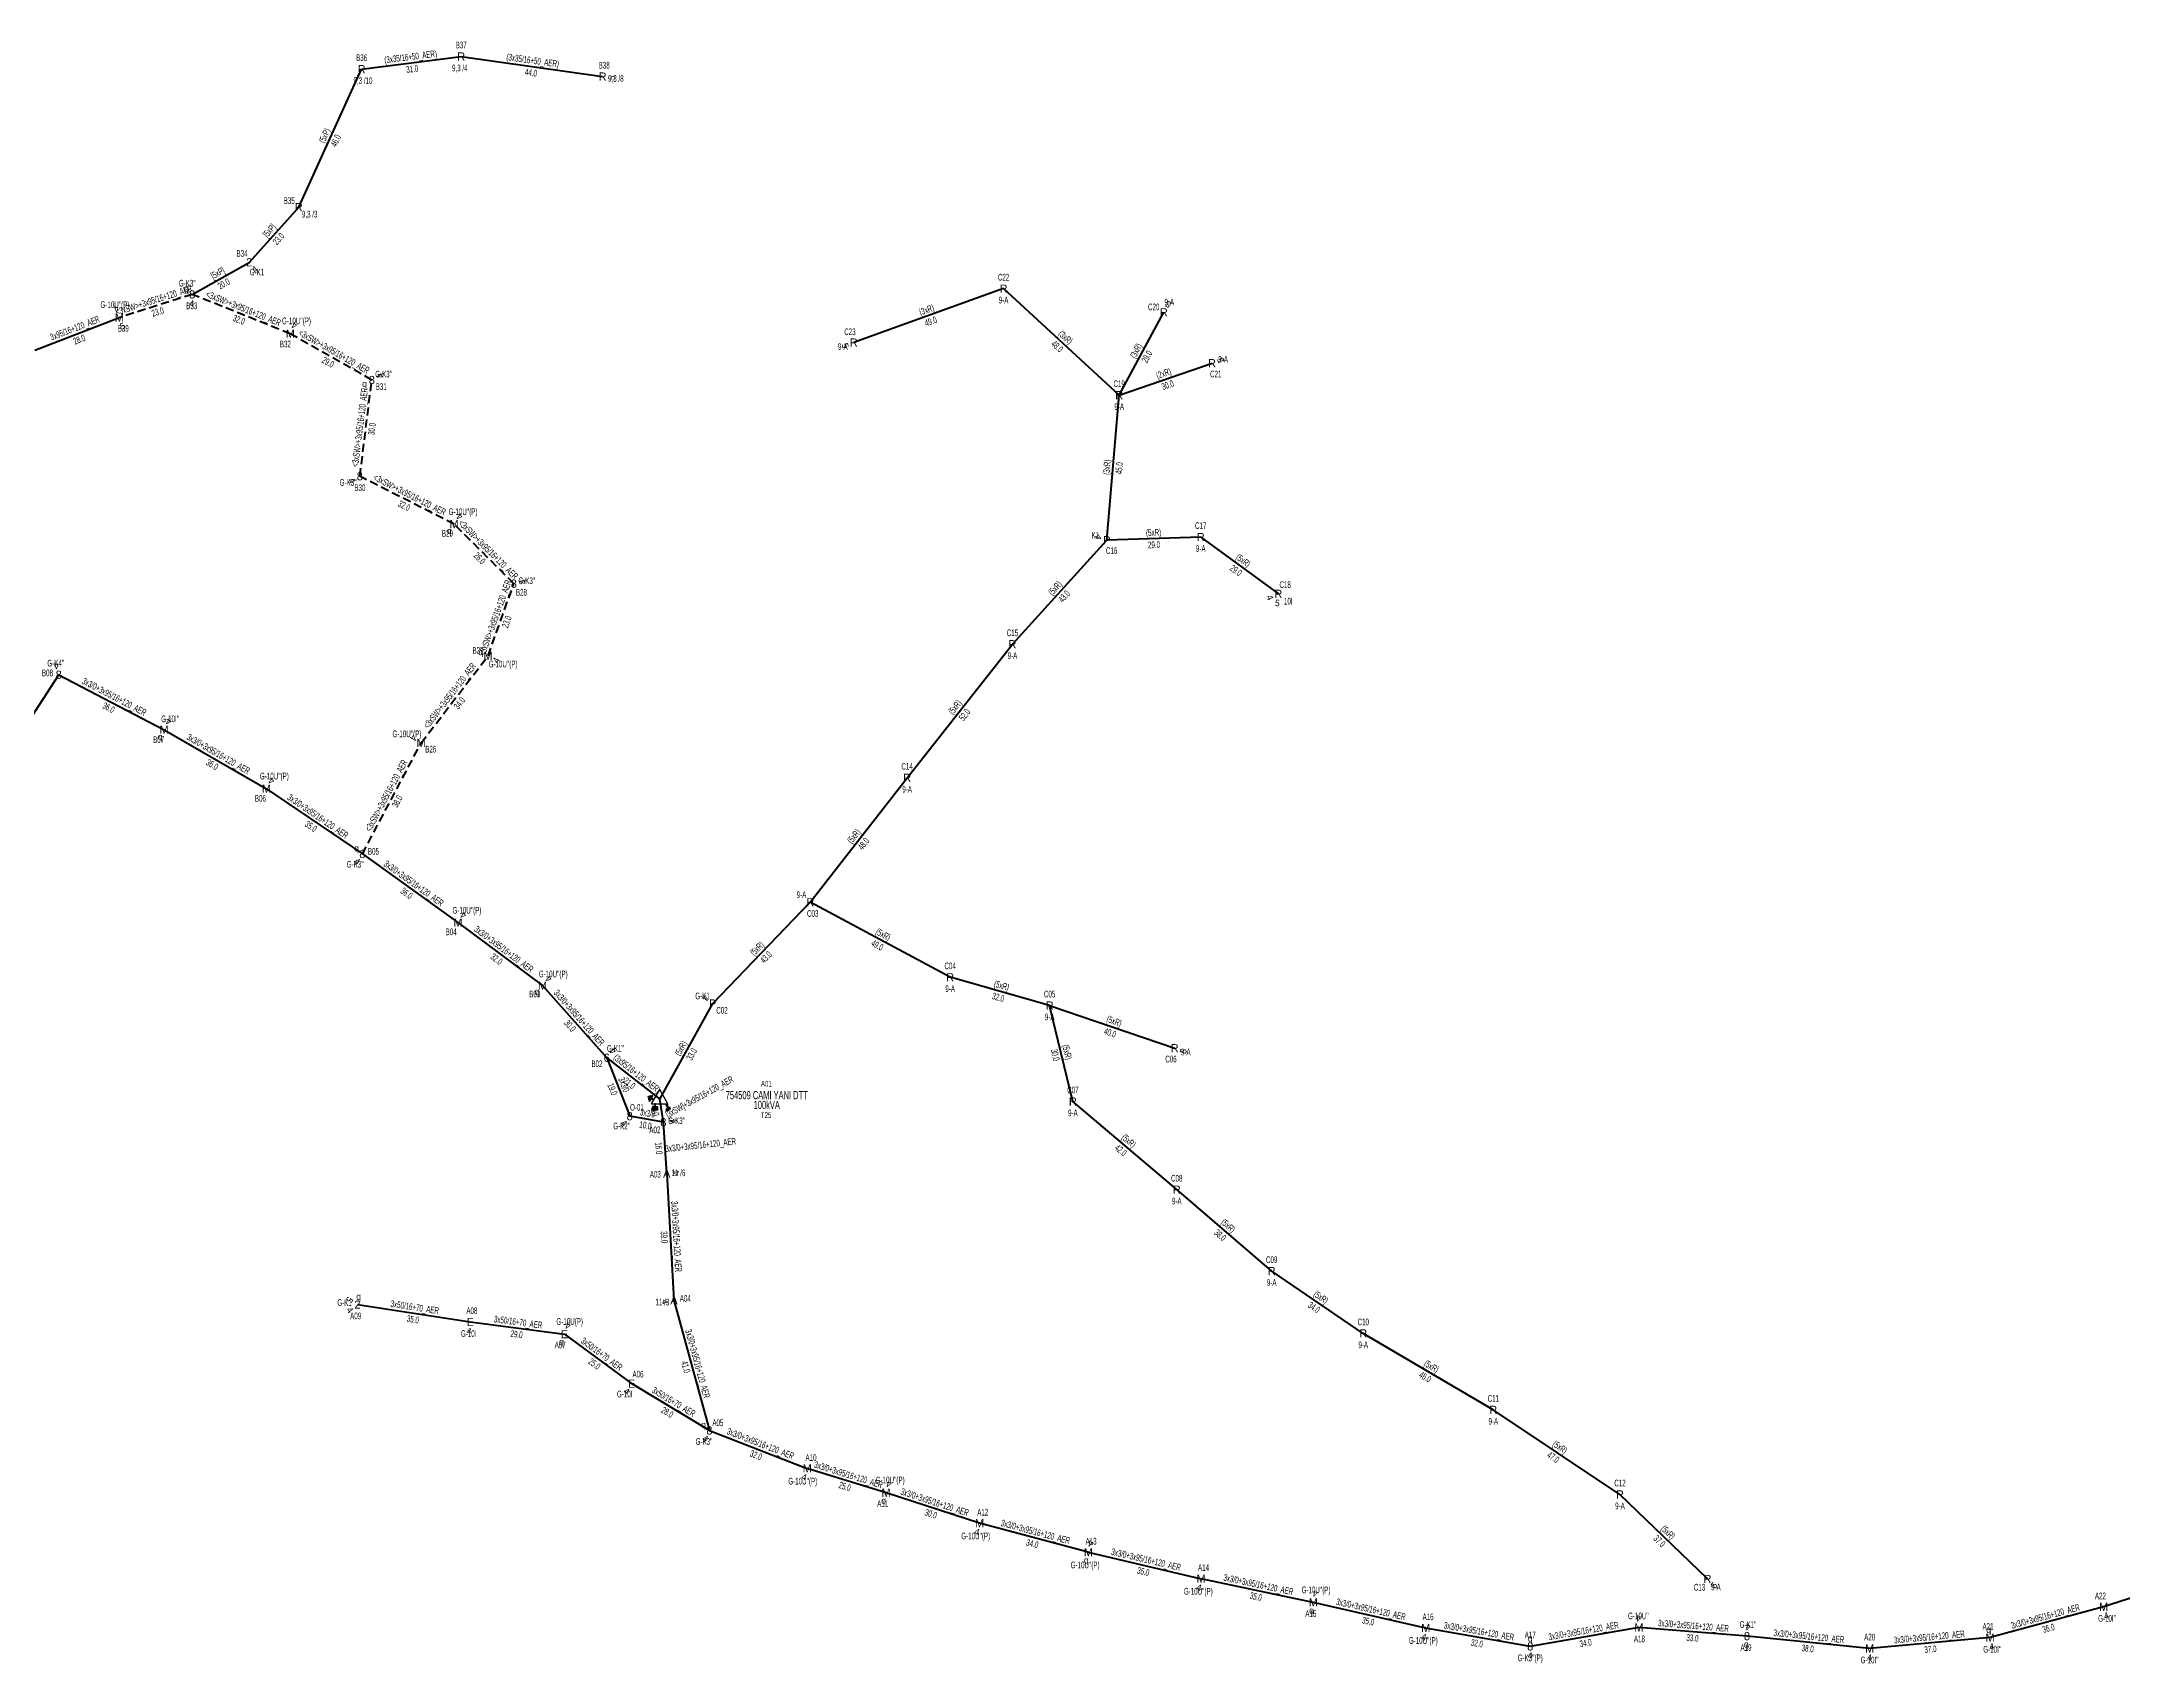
# Model space of a CAD drawing. Header units: millimetres. Extents: x 457514 to 465753, y 4009688 to 4014636.
# Drawn here: x 463926 to 464562, y 4009889 to 4010385 of the extents above; entities that cross this region are included whole.
import ezdxf
from ezdxf.enums import TextEntityAlignment as Align

# ---------------------------------------------------------------- set-up
doc = ezdxf.new("R2010")
doc.units = ezdxf.units.MM
doc.linetypes.add('DASHED', pattern=[3.75, 2.5, -1.25])
for name, color, linetype, lineweight in [('DIREK_AG_MEVCUT', 120, 'Continuous', 25), ('DIREK_AG_YENI', 108, 'Continuous', 25), ('DIREK_OG_MEVCUT', 16, 'Continuous', 25), ('DIREK_OG_YENI', 10, 'Continuous', 25), ('HAT_AG_HAVAI_BYSK', 3, 'Continuous', 50), ('HAT_AG_HAVAI_MEVCUT', 126, 'Continuous', 50), ('HAT_AG_HAVAI_YENI', 3, 'Continuous', 50), ('HAT_OG_HAVAI_BYSK', 1, 'Continuous', 70), ('HAT_OG_HAVAI_ILERDE', 1, 'DASHED', 70), ('HAT_OG_HAVAI_YENI', 1, 'Continuous', 70), ('TRAFO_MEVCUT', 5, 'Continuous', 30), ('TRAFO_TADILAT_BYSK', 5, 'Continuous', 30)]:
    doc.layers.add(name, color=color, linetype=linetype, lineweight=lineweight)
doc.styles.add('Direk', font='B_CAD')
doc.styles.get("Standard").update_dxf_attribs({"font": 'Arial'})

# ---------------------------------------------------------------- blocks, each defined once
blk = doc.blocks.new('MEV_DIREK')
h = blk.add_hatch(color=32)
h.paths.add_polyline_path([(-2.14, 0.97), (-2.35, 1.09), (-3.31, -0.55), (-3.09, -0.67), (-2.67, 0.06), (-1.89, -0.39), (-1.79, -0.22), (-2.56, 0.23)])
h.paths.add_polyline_path([(-3.46, -0.17), (-3.33, -0.25), (-2.61, 0.99), (-2.74, 1.06)])
h.paths.add_polyline_path([(-3.54, 0.29), (-3.41, 0.22), (-3.05, 0.82), (-3.18, 0.9)])
h.paths.add_polyline_path([(-3.58, 0.81), (-3.66, 0.68), (-3.53, 0.61), (-3.45, 0.74)])
h.paths.add_polyline_path([(-1.51, -2.34), (-2.26, -2.33), (-2.52, -3.47), (-2.42, -3.47), (-2.21, -2.53), (-1.91, -2.54), (-2.12, -3.47), (-2.02, -3.47), (-1.81, -2.54), (-1.51, -2.54), (-1.72, -3.47), (-1.62, -3.48), (-1.41, -2.54), (-1.11, -2.54), (-1.32, -3.48), (-1.22, -3.48), (-1.01, -2.54), (-0.71, -2.55), (-0.92, -3.48), (-0.82, -3.48), (-0.56, -2.35), (-1.31, -2.34), (-1.31, -1.44), (-1.51, -1.44)])
at = {"layer": 'TRAFO_MEVCUT'}
for points in [[(2.35, -1.57), (2.12, -1.92), (2.08, -1.44), (1.94, -1.44), (2.01, -2.32), (2.25, -1.96), (2.31, -2.67), (2.1, -2.67), (2.39, -2.87), (2.4, -2.86), (2.64, -2.49), (2.45, -2.63)], [(2.35, -1.57), (2.12, -1.92), (2.08, -1.44), (1.94, -1.44), (2.01, -2.32), (2.25, -1.96), (2.31, -2.67), (2.1, -2.67), (2.39, -2.87), (1.98, -3.19), (2.2, -3.79), (2.26, -3.74), (2.08, -3.26), (2.26, -3.13), (2.44, -3.6), (2.49, -3.56), (2.32, -3.08), (2.49, -2.94), (2.67, -3.42), (2.73, -3.38), (2.55, -2.9), (2.73, -2.76), (2.91, -3.24), (2.97, -3.2), (2.79, -2.72), (2.97, -2.58), (3.15, -3.06), (3.21, -3.01), (2.98, -2.42), (2.4, -2.86), (2.64, -2.49), (2.45, -2.63)], [(2.97, -2.58), (3.15, -3.06), (3.21, -3.01), (2.98, -2.42), (2.4, -2.86), (2.64, -2.49), (2.45, -2.63), (2.35, -1.57), (2.12, -1.92), (2.08, -1.44), (1.94, -1.44), (2.01, -2.32), (2.25, -1.96), (2.31, -2.67), (2.1, -2.67), (2.39, -2.87), (1.98, -3.19), (2.2, -3.79), (2.26, -3.74), (2.08, -3.26), (2.26, -3.13), (2.44, -3.6), (2.49, -3.56), (2.32, -3.08), (2.49, -2.94), (2.67, -3.42), (2.73, -3.38), (2.55, -2.9), (2.73, -2.76), (2.91, -3.24), (2.97, -3.2), (2.79, -2.72)]]:
    blk.add_hatch(color=32, dxfattribs=at).paths.add_polyline_path(points)
at = {"layer": 'TRAFO_MEVCUT', "linetype": 'Continuous'}
for p, q in [((-2.5, -1.44), (0, 2.89)), ((2.5, -1.44), (0, 2.89)), ((-2.5, -1.44), (2.5, -1.44))]:
    blk.add_line(p, q, dxfattribs=at)
at = {"layer": 'TRAFO_MEVCUT', "color": 32, "flags": 128}
blk.add_lwpolyline([(1.94, -1.44), (2.08, -1.44), (2.12, -1.92), (2.35, -1.57), (2.45, -2.63), (2.64, -2.49), (2.4, -2.86), (2.98, -2.42), (3.21, -3.01), (3.15, -3.06), (2.97, -2.58), (2.79, -2.72), (2.97, -3.2), (2.91, -3.24), (2.73, -2.76), (2.55, -2.9), (2.73, -3.38), (2.67, -3.42), (2.49, -2.94), (2.32, -3.08), (2.49, -3.56), (2.44, -3.6), (2.26, -3.13), (2.08, -3.26), (2.26, -3.74), (2.2, -3.79), (1.98, -3.19), (2.39, -2.87), (2.1, -2.67), (2.31, -2.67), (2.25, -1.96), (2.01, -2.32), (1.94, -1.44)], dxfattribs=at)
at = {"layer": 'TRAFO_TADILAT_BYSK', "color": 32, "flags": 128}
for points in [[(-3.53, 0.61), (-3.45, 0.74), (-3.58, 0.81), (-3.66, 0.68), (-3.53, 0.61)], [(-3.41, 0.22), (-3.05, 0.82), (-3.18, 0.9), (-3.54, 0.29), (-3.41, 0.22)], [(-3.33, -0.25), (-2.61, 0.99), (-2.74, 1.06), (-3.46, -0.17), (-3.33, -0.25)], [(-1.79, -0.22), (-2.56, 0.23), (-2.14, 0.97), (-2.35, 1.09), (-3.31, -0.55), (-3.09, -0.67), (-2.67, 0.06), (-1.89, -0.39), (-1.79, -0.22)], [(-1.31, -1.44), (-1.51, -1.44), (-1.51, -2.34), (-2.26, -2.33), (-2.52, -3.47), (-2.42, -3.47), (-2.21, -2.53), (-1.91, -2.54), (-2.12, -3.47), (-2.02, -3.47), (-1.81, -2.54), (-1.51, -2.54), (-1.72, -3.47), (-1.62, -3.48), (-1.41, -2.54), (-1.11, -2.54), (-1.32, -3.48), (-1.22, -3.48), (-1.01, -2.54), (-0.71, -2.55), (-0.92, -3.48), (-0.82, -3.48), (-0.56, -2.35), (-1.31, -2.34), (-1.31, -1.44)]]:
    blk.add_lwpolyline(points, dxfattribs=at)

msp = doc.modelspace()

# ---------------------------------------------------------------- linework, layer by layer
at = {"layer": 'HAT_AG_HAVAI_BYSK'}
for p in [(464004.152, 4010334.815), (463971.571, 4010308.086)]:
    msp.add_line(p, (463988.998692, 4010317.892612), dxfattribs=at)
at = {"layer": 'HAT_AG_HAVAI_MEVCUT'}
for p, q in [((464004.152, 4010334.815), (464023.378, 4010377.002)), ((464023.378, 4010377.002), (464053.833, 4010380.876)), ((464053.833, 4010380.876), (464097.081, 4010374.739)), ((464219.696995, 4010309.843177), (464173.899785, 4010293.349586)), ((464255.056487, 4010277.255306), (464219.696995, 4010309.843177)), ((464255.056487, 4010277.255306), (464268.700704, 4010302.60313)), ((464255.056487, 4010277.255306), (464283.448813, 4010287.044529)), ((464251.273, 4010232.865), (464255.056487, 4010277.255306)), ((464222.409171, 4010201.052253), (464251.273, 4010232.865)), ((464279.995, 4010233.849), (464251.273, 4010232.865)), ((464279.995, 4010233.849), (464303.739, 4010216.458)), ((464190.201105, 4010160.200618), (464222.409171, 4010201.052253)), ((464160.594243, 4010122.093497), (464190.201105, 4010160.200618)), ((464130.763605, 4010091.134005), (464160.594243, 4010122.093497)), ((464203.36034, 4010099.145342), (464160.594243, 4010122.093497)), ((464233.788187, 4010090.514275), (464203.36034, 4010099.145342)), ((464114.565, 4010061.91), (464130.763605, 4010091.134005)), ((464233.788187, 4010090.514275), (464272.019875, 4010077.453067)), ((464240.890433, 4010061.158608), (464233.788187, 4010090.514275)), ((464098.334458, 4010074.532145), (464114.565, 4010061.91)), ((464272.661179, 4010034.17534), (464240.890433, 4010061.158608)), ((464301.683463, 4010009.250121), (464272.661179, 4010034.17534)), ((464329.695574, 4009990.203025), (464301.683463, 4010009.250121)), ((464369.464973, 4009966.806389), (464329.695574, 4009990.203025)), ((464408.198373, 4009940.92357), (464369.464973, 4009966.806389)), ((464434.965507, 4009915.05883), (464408.198373, 4009940.92357))]:
    msp.add_line(p, q, dxfattribs=at)
at = {"layer": 'HAT_AG_HAVAI_YENI'}
for p, q in [((463923.414, 4010291.061), (463949.326, 4010301.013)), ((464022.096, 4009999.014), (464056.62102, 4009993.689522)), ((464056.62102, 4009993.689522), (464085.436, 4009989.917)), ((464085.436, 4009989.917), (464105.963, 4009974.82)), ((464129.735, 4009960.511), (464105.963, 4009974.82))]:
    msp.add_line(p, q, dxfattribs=at)
at = {"layer": 'HAT_OG_HAVAI_BYSK'}
msp.add_line((464115.659, 4010054.811), (464114.565, 4010061.91), dxfattribs=at)
at = {"layer": 'HAT_OG_HAVAI_ILERDE'}
for p, q in [((463971.571, 4010308.086), (463949.326, 4010301.013)), ((464001.575917, 4010296.054627), (463971.571, 4010308.086)), ((464026.52, 4010281.888), (464001.575917, 4010296.054627)), ((464022.833, 4010252.435), (464026.52, 4010281.888)), ((464051.668896, 4010237.804795), (464022.833, 4010252.435)), ((464069.941, 4010219.577), (464051.668896, 4010237.804795)), ((464062.041823, 4010197.502407), (464069.941, 4010219.577)), ((464041.587, 4010170.842), (464062.041823, 4010197.502407)), ((464023.605, 4010136.886), (464041.587, 4010170.842))]:
    msp.add_line(p, q, dxfattribs=at)
at = {"layer": 'HAT_OG_HAVAI_YENI'}
for p, q in [((463911.029, 4010161.254), (463930.78, 4010191.73)), ((463930.78, 4010191.73), (463963, 4010174.904)), ((463963, 4010174.904), (463994.287, 4010156.847)), ((463994.287, 4010156.847), (464023.605, 4010136.886)), ((464023.605, 4010136.886), (464052.841667, 4010115.885811)), ((464052.841667, 4010115.885811), (464078.700096, 4010096.600815)), ((464078.700096, 4010096.600815), (464098.334458, 4010074.532145)), ((464098.334458, 4010074.532145), (464105.365, 4010056.65)), ((464115.659, 4010054.811), (464105.365, 4010056.65)), ((464116.688717, 4010039.109595), (464115.659, 4010054.811)), ((464116.688717, 4010039.109595), (464118.909, 4010000.349)), ((464118.909, 4010000.349), (464129.735, 4009960.511)), ((464129.735, 4009960.511), (464159.653448, 4009948.912543)), ((464183.781719, 4009941.434529), (464159.653448, 4009948.912543)), ((464212.34, 4009932.135), (464183.781719, 4009941.434529)), ((464245.608848, 4009923.226289), (464212.34, 4009932.135)), ((464245.608848, 4009923.226289), (464280.099319, 4009915.146244)), ((464590.693944, 4009917.713272), (464556.107, 4009906.528)), ((464314.415831, 4009907.891807), (464280.099319, 4009915.146244)), ((464348.818849, 4009900.05828), (464314.415831, 4009907.891807)), ((464556.107, 4009906.528), (464521.383479, 4009897.11241)), ((464380.753, 4009894.432), (464348.818849, 4009900.05828)), ((464413.983, 4009900.229), (464380.753, 4009894.432)), ((464447.046, 4009897.574), (464413.983, 4009900.229)), ((464484.54696, 4009893.788351), (464447.046, 4009897.574)), ((464521.383479, 4009897.11241), (464484.54696, 4009893.788351))]:
    msp.add_line(p, q, dxfattribs=at)

# ---------------------------------------------------------------- block references
at = {"layer": 'TRAFO_MEVCUT'}
msp.add_blockref('MEV_DIREK', (464114.565, 4010061.91), dxfattribs=at)

# ---------------------------------------------------------------- texts
at = {"layer": 'DIREK_AG_MEVCUT', "width": 0.53}
for s, p in [('B36', (464023.378, 4010380.502)), ('B37', (464053.833, 4010384.376)), ('9,3 /4', (464053.410915, 4010377.376)), ('B38', (464097.572733, 4010378.204285)), ('9,3 /8', (464101.134889, 4010374.163743)), ('9,3 /10', (464023.800085, 4010373.502)), ('B35', (464001.248855, 4010336.76993)), ('9,3 /3', (464007.501544, 4010332.625479)), ('C22', (464219.696995, 4010313.343177)), ('9-A', (464219.696995, 4010306.343177)), ('C20', (464265.618821, 4010304.262045)), ('9-A', (464270.378235, 4010305.719597)), ('9-A', (464170.533478, 4010292.137231)), ('C23', (464172.713847, 4010296.642541)), ('9-A', (464286.831725, 4010288.210903)), ('C19', (464255.056487, 4010280.755306)), ('C21', (464284.589652, 4010283.735679)), ('9-A', (464255.056487, 4010273.755306)), ('K1', (464247.747664, 4010234.401126)), ('C17', (464279.995, 4010237.349)), ('C16', (464252.74509, 4010229.689634)), ('9-A', (464279.995, 4010230.349)), ('C18', (464305.807128, 4010219.281623)), ('10I', (464306.77698, 4010214.232869)), ('C15', (464222.409171, 4010204.552253)), ('9-A', (464222.409171, 4010197.552253)), ('C14', (464190.201105, 4010163.700618)), ('9-A', (464190.201105, 4010156.700618)), ('9-A', (464157.901023, 4010124.425662)), ('C03', (464161.333069, 4010118.672366)), ('C04', (464203.36034, 4010102.645342)), ('9-A', (464203.36034, 4010095.645342)), ('C05', (464233.788187, 4010094.014275)), ('G-K1', (464127.6376, 4010093.4444)), ('C02', (464133.578278, 4010089.053713)), ('9-A', (464233.788187, 4010087.014275)), ('9-A', (464275.406134, 4010076.296209)), ('C06', (464270.888369, 4010074.141014)), ('C07', (464240.890433, 4010064.658608)), ('9-A', (464240.890433, 4010057.658608)), ('C08', (464272.661179, 4010037.67534)), ('9-A', (464272.661179, 4010030.67534)), ('C09', (464301.683463, 4010012.750121)), ('9-A', (464301.683463, 4010005.750121)), ('C10', (464329.695574, 4009993.703025)), ('9-A', (464329.695574, 4009986.703025)), ('C11', (464369.464973, 4009970.306389)), ('9-A', (464369.464973, 4009963.306389)), ('C12', (464408.198373, 4009944.42357)), ('9-A', (464408.198373, 4009937.42357)), ('C13', (464432.533424, 4009912.541894)), ('9-A', (464437.525297, 4009912.585338))]:
    msp.add_text(s, height=2.05, dxfattribs=at).set_placement(p, align=Align.MIDDLE_CENTER)
at = {"layer": 'DIREK_AG_MEVCUT', "style": 'Direk'}
for s, p in [('R', (464053.833, 4010380.876)), ('R', (464023.378, 4010377.002)), ('R', (464097.081, 4010374.739)), ('R', (464004.152, 4010334.815)), ('R', (464219.696995, 4010309.843177)), ('R', (464268.700704, 4010302.60313)), ('R', (464173.899785, 4010293.349586)), ('R', (464283.448813, 4010287.044529)), ('R', (464255.056487, 4010277.255306)), ('R', (464279.995, 4010233.849)), ('P', (464251.273, 4010232.865)), ('R', (464303.739, 4010216.458)), ('R', (464222.409171, 4010201.052253)), ('R', (464190.201105, 4010160.200618)), ('R', (464160.594243, 4010122.093497)), ('R', (464203.36034, 4010099.145342)), ('P', (464130.763605, 4010091.134005)), ('R', (464233.788187, 4010090.514275)), ('R', (464272.019875, 4010077.453067)), ('R', (464240.890433, 4010061.158608)), ('R', (464272.661179, 4010034.17534)), ('R', (464301.683463, 4010009.250121)), ('R', (464329.695574, 4009990.203025)), ('R', (464369.464973, 4009966.806389)), ('R', (464408.198373, 4009940.92357)), ('R', (464434.965507, 4009915.05883))]:
    msp.add_text(s, height=2.5, dxfattribs=at).set_placement(p, align=Align.MIDDLE_CENTER)
at = {"layer": 'DIREK_AG_MEVCUT', "color": 32, "style": 'Direk'}
for s, rotation, p in [('5', 441.923507, (464099.853228, 4010374.345614)), ('5', 511.707326, (464270.027835, 4010305.068636)), ('5', 289.806181, (464171.265421, 4010292.400836)), ('5', 469.02338, (464286.095893, 4010287.9572)), ('4', 246.455372, (464248.706102, 4010233.983497)), ('4', 293.779548, (464301.17671, 4010215.328988)), ('5', 353.779548, (464303.435608, 4010213.674485)), ('4', 233.532315, (464128.511867, 4010092.798239)), ('5', 431.138137, (464274.669518, 4010076.547862)), ('5', 405.982263, (464436.979056, 4009913.113164))]:
    msp.add_text(s, height=2, rotation=rotation, dxfattribs=at).set_placement(p, align=Align.MIDDLE_CENTER)
at = {"layer": 'DIREK_AG_YENI', "width": 0.53}
for s, p in [('B34', (463986.807401, 4010320.62176)), ('G-K1', (463991.37868, 4010314.92845)), ('G-K1', (464018.166681, 4009999.619983)), ('A09', (464021.562534, 4009995.554894)), ('A08', (464057.114961, 4009997.154493)), ('G-10U(P)', (464087.011825, 4009993.837755)), ('G-10I', (464056.116007, 4009990.146879)), ('A07', (464084.130762, 4009986.669485)), ('A06', (464107.904402, 4009977.732208)), ('G-10I', (464103.850547, 4009971.651207))]:
    msp.add_text(s, height=2.05, dxfattribs=at).set_placement(p, align=Align.MIDDLE_CENTER)
at = {"layer": 'DIREK_AG_YENI', "style": 'Direk'}
for s, p in [('2', (463988.998692, 4010317.892612)), ('2', (464022.096, 4009999.014)), ('E', (464056.62102, 4009993.689522)), ('E', (464085.436, 4009989.917)), ('E', (464105.963, 4009974.82))]:
    msp.add_text(s, height=2.5, dxfattribs=at).set_placement(p, align=Align.MIDDLE_CENTER)
at = {"layer": 'DIREK_AG_YENI', "color": 32, "style": 'Direk'}
for s, rotation, p in [('4', 398.761717, (463990.751724, 4010315.709294)), ('5', 238.732869, (464019.702681, 4010000.467281)), ('4', 306.232868, (464019.83746, 4009997.359008)), ('4', 158.103876, (464086.48019, 4009992.515012)), ('4', 351.886999, (464056.225868, 4009990.917545)), ('4', 326.310883, (464104.409878, 4009972.490233))]:
    msp.add_text(s, height=2, rotation=rotation, dxfattribs=at).set_placement(p, align=Align.MIDDLE_CENTER)
at = {"layer": 'DIREK_AG_YENI', "color": 4, "style": 'Direk'}
for p in [(464022.477047, 4010001.48479), (464084.503687, 4009987.597346)]:
    msp.add_text('q', height=2, dxfattribs=at).set_placement(p, align=Align.MIDDLE_CENTER)
at = {"layer": 'DIREK_OG_MEVCUT', "width": 0.53}
for s, p in [("G-K1''", (464101.000374, 4010077.3804)), ('B02', (464095.352167, 4010072.700222)), ('A03', (464113.195303, 4010038.894993)), ('11 /6', (464120.272096, 4010039.329724)), ('11 /3', (464115.366117, 4009999.772593)), ('A04', (464122.363578, 4010000.91104))]:
    msp.add_text(s, height=2.05, dxfattribs=at).set_placement(p, align=Align.MIDDLE_CENTER)
at = {"layer": 'DIREK_OG_MEVCUT', "color": 32, "style": 'Direk'}
for rotation, p in [(136.893927, (464100.247841, 4010076.576397)), (93.515293, (464119.483449, 4010039.281277)), (279.240726, (464116.145337, 4009999.899368))]:
    msp.add_text('4', height=2, rotation=rotation, dxfattribs=at).set_placement(p, align=Align.MIDDLE_CENTER)
at = {"layer": 'DIREK_OG_MEVCUT', "style": 'Direk'}
for s, p in [('6', (464098.334458, 4010074.532145)), ('A', (464116.688717, 4010039.109595)), ('A', (464118.909, 4010000.349))]:
    msp.add_text(s, height=2.5, dxfattribs=at).set_placement(p, align=Align.MIDDLE_CENTER)
at = {"layer": 'DIREK_OG_YENI', "width": 0.53}
for s, p in [("G-K3''", (463970.081856, 4010311.510378)), ("G-10U''(P)", (463947.950014, 4010304.936843)), ('B33', (463971.442403, 4010304.588363)), ('B39', (463950.484206, 4010297.710189)), ("G-10U''(P)", (464003.46952, 4010299.985416)), ('B32', (464000.056911, 4010292.901435)), ("G-K3''", (464030.117723, 4010283.692391)), ('B31', (464029.378248, 4010279.867995)), ("G-K3''", (464019.28425, 4010250.549556)), ('B30', (464022.865991, 4010248.935155)), ("G-10U''(P)", (464054.406313, 4010241.584172)), ('B29', (464049.615804, 4010234.970221)), ('B28', (464072.260191, 4010216.955673)), ("G-K3''", (464073.914331, 4010220.471711)), ('B27', (464058.968677, 4010199.177453)), ('B08', (463927.324086, 4010192.283771)), ("G-K4''", (463929.851511, 4010195.259298)), ("G-10U''(P)", (464066.648212, 4010194.991654)), ("G-10I''", (463964.831662, 4010178.238154)), ('B07', (463961.314784, 4010171.83642)), ("G-10U''(P)", (464037.233427, 4010173.636996)), ('B26', (464044.532272, 4010168.951134)), ("G-10U''(P)", (463996.710138, 4010160.706837)), ('B06', (463992.426076, 4010153.882719)), ("G-K3''", (464021.406167, 4010133.742111)), ('B05', (464027.012479, 4010137.685428)), ("G-10U''(P)", (464055.60267, 4010119.657948)), ('B04', (464050.774441, 4010113.061527)), ('B03', (464076.334271, 4010094.021499)), ("G-10U''(P)", (464081.974601, 4010100.170807)), ('O-01', (464107.583396, 4010059.357161)), ("G-K2''", (464102.910718, 4010053.654983)), ('A02', (464113.050307, 4010052.477607)), ("G-K3''", (464119.718345, 4010055.256032)), ('A05', (464132.335736, 4009962.853258)), ("G-K3''", (464128.08048, 4009957.136285)), ('A10', (464160.804753, 4009952.217766)), ("G-10U''(P)", (464158.286952, 4009944.989537)), ("G-10U''(P)", (464185.024055, 4009945.344166)), ('A11', (464182.721776, 4009938.098885)), ('A12', (464213.334871, 4009935.490627)), ("G-10U''(P)", (464211.184443, 4009928.237391)), ('A13', (464246.460783, 4009926.621022)), ("G-10U''(P)", (464244.639083, 4009919.362034)), ('A14', (464280.860475, 4009918.562476)), ("G-10U''(P)", (464279.244107, 4009911.307862)), ("G-10U''(P)", (464315.257771, 4009911.726921)), ('A22', (464555.11024, 4009909.883066)), ('A15', (464313.665333, 4009904.473218)), ('A16', (464349.511234, 4009903.489111)), ("G-10U''", (464413.818962, 4009903.770038)), ('A17', (464380.755942, 4009897.931999)), ("G-K1''", (464447.366641, 4009901.112491)), ('A20', (464484.565532, 4009897.288302)), ('A21', (464520.765855, 4009900.557484)), ("G-10I''", (464557.154993, 4009903.000486)), ("G-10U''(P)", (464348.048635, 4009896.2418)), ("G-K3''(P)", (464380.750057, 4009890.93065)), ('A18', (464414.144963, 4009896.732749)), ('A19', (464446.730141, 4009894.088282)), ("G-10I''", (464522.020774, 4009893.557614)), ("G-10I''", (464484.52837, 4009890.285048))]:
    msp.add_text(s, height=2.05, dxfattribs=at).set_placement(p, align=Align.MIDDLE_CENTER)
at = {"layer": 'DIREK_OG_YENI', "color": 4, "style": 'Direk'}
for p in [(463969.803233, 4010309.853767), (464024.285308, 4010280.767219), (464050.202402, 4010235.780099), (464059.846719, 4010198.698868), (463961.796274, 4010172.712871), (464021.837233, 4010138.653767), (464077.010221, 4010094.758446), (464127.967233, 4009962.278767), (464183.024617, 4009939.051926), (464245.000323, 4009920.801481), (464313.879761, 4009905.449957), (464520.942319, 4009899.573177), (464380.755102, 4009896.931999), (464446.820387, 4009895.084201)]:
    msp.add_text('q', height=2, dxfattribs=at).set_placement(p, align=Align.MIDDLE_CENTER)
at = {"layer": 'DIREK_OG_YENI', "color": 32, "style": 'Direk'}
for s, rotation, p in [('4', 357.894368, (463971.468123, 4010305.287891)), ('4', 199.324389, (463948.399435, 4010303.655248)), ('5', 379.324389, (463950.252565, 4010298.370752)), ('4', 154.278212, (464002.791122, 4010298.577181)), ('4', 116.635457, (464029.022856, 4010283.143275)), ('4', 297.981618, (464020.360325, 4010251.121273)), ('4', 144.08405, (464053.31137, 4010240.072455)), ('4', 102.69015, (464072.672603, 4010220.1921)), ('4', 421.407016, (464064.500339, 4010196.162371)), ('4', 194.73941, (463930.067615, 4010194.43786)), ('4', 151.217222, (463964.348173, 4010177.358064)), ('4', 237.299518, (464039.230783, 4010172.354693)), ('4', 147.880115, (463995.775739, 4010159.218425)), ('4', 325.031096, (464022.000231, 4010134.591503)), ('4', 143.797854, (464054.495447, 4010118.145238)), ('4', 137.472017, (464080.592757, 4010098.664267)), ('4', 320.666925, (464103.590283, 4010054.484272)), ('4', 96.256436, (464118.442323, 4010055.11614)), ('4', 333.882687, (464128.502411, 4009957.996895)), ('4', 340.795292, (464158.732404, 4009946.268365)), ('4', 162.371689, (464184.629673, 4009944.103044)), ('4', 343.486051, (464211.544103, 4009929.450498)), ('4', 165.912115, (464246.290396, 4009925.942075)), ('4', 347.439343, (464279.490395, 4009912.413258)), ('4', 167.618028, (464315.016229, 4009910.626678)), ('4', 376.546216, (464556.904408, 4009903.843947)), ('4', 348.590239, (464348.26494, 4009897.313615)), ('4', 182.65232, (464413.853429, 4009903.026)), ('4', 174.82228, (464447.298687, 4009900.362575)), ('4', 359.951834, (464380.750646, 4009891.632001)), ('4', 359.695964, (464484.532102, 4009890.988391)), ('4', 370.163871, (464521.877578, 4009894.35635))]:
    msp.add_text(s, height=2, rotation=rotation, dxfattribs=at).set_placement(p, align=Align.MIDDLE_CENTER)
at = {"layer": 'DIREK_OG_YENI', "style": 'Direk'}
for s, p in [('8', (463971.571, 4010308.086)), ('M', (463949.326, 4010301.013)), ('M', (464001.575917, 4010296.054627)), ('8', (464026.52, 4010281.888)), ('8', (464022.833, 4010252.435)), ('M', (464051.668896, 4010237.804795)), ('8', (464069.941, 4010219.577)), ('M', (464062.041823, 4010197.502407)), ('8', (463930.78, 4010191.73)), ('M', (463963, 4010174.904)), ('M', (464041.587, 4010170.842)), ('M', (463994.287, 4010156.847)), ('8', (464023.605, 4010136.886)), ('M', (464052.841667, 4010115.885811)), ('M', (464078.700096, 4010096.600815)), ('8', (464105.365, 4010056.65)), ('8', (464115.659, 4010054.811)), ('8', (464129.735, 4009960.511)), ('M', (464159.653448, 4009948.912543)), ('M', (464183.781719, 4009941.434529)), ('M', (464212.34, 4009932.135)), ('M', (464245.608848, 4009923.226289)), ('M', (464280.099319, 4009915.146244)), ('M', (464314.415831, 4009907.891807)), ('M', (464556.107, 4009906.528)), ('M', (464348.818849, 4009900.05828)), ('M', (464413.983, 4009900.229)), ('8', (464447.046, 4009897.574)), ('M', (464521.383479, 4009897.11241)), ('8', (464380.753, 4009894.432)), ('M', (464484.54696, 4009893.788351))]:
    msp.add_text(s, height=2.5, dxfattribs=at).set_placement(p, align=Align.MIDDLE_CENTER)
at = {"layer": 'HAT_AG_HAVAI_BYSK', "lineweight": 30, "width": 0.53}
for rotation, p in [(408.156851, (463995.942118, 4010326.920836)), (389.366583, (463979.86801, 4010313.730081))]:
    msp.add_text('[5xP]', height=2.05, rotation=rotation, dxfattribs=at).set_placement(p, align=Align.CENTER)
for s, rotation, p in [('23.0', 408.156851, (463997.208574, 4010325.786777)), ('20.0', 389.366583, (463980.701682, 4010312.248531))]:
    msp.add_text(s, height=2.05, rotation=rotation, dxfattribs=at).set_placement(p, align=Align.TOP_CENTER)
at = {"layer": 'HAT_AG_HAVAI_MEVCUT', "lineweight": 30, "width": 0.53}
for s, rotation, p in [('(3x35/16+50_AER)', 7.249324, (464038.498241, 4010379.782205, 232026.9165)), ('(3x35/16+50_AER)', 351.923507, (464075.576421, 4010378.649069, 232048.5405)), ('(5xP)', 65.499689, (464012.991535, 4010356.260993, 232011.689)), ('(3xR)', 379.806181, (464196.510377, 4010302.396099, 232086.949893)), ('(3xR)', 317.33584, (464237.952786, 4010294.17428, 232109.848498)), ('(3xR)', 61.707326, (464261.130138, 4010290.332097, 232134.350352)), ('(2xR)', 19.02338, (464268.975589, 4010282.953495, 232141.724407)), ('(3xR)', 85.128324, (464252.317814, 4010255.132339, 232127.528244)), ('(5xR)', 361.962155, (464265.604897, 4010234.206502, 232125.6365)), ('(5xR)', 323.779548, (464292.36926, 4010225.839237, 232151.8695)), ('(5xR)', 47.78242, (464236.211577, 4010217.529782, 232125.6365)), ('(5xR)', 51.747203, (464205.637644, 4010181.152698, 232111.204585)), ('(5xR)', 52.155017, (464174.726452, 4010141.668556, 232095.100553)), ('(5xR)', 46.063842, (464145.066828, 4010107.203529)), ('(5xR)', 331.782131, (464182.379193, 4010111.368402, 232080.297122)), ('(5xR)', 344.16365, (464218.806221, 4010095.647547, 232101.68017)), ('(5xR)', 341.138137, (464253.178826, 4010084.788027, 232136.009938)), ('(5xR)', 61.000789, (464121.92087, 4010076.934081)), ('(5xR)', 283.600668, (464238.165475, 4010076.036322, 232116.894094)), ('(3x95/16+120_AER)', 322.128557, (464106.971537, 4010068.892054)), ('(5xR)', 319.658364, (464257.326048, 4010048.314842, 232120.445217)), ('(5xR)', 319.343014, (464287.726121, 4010022.35756, 232136.33059)), ('(5xR)', 325.785891, (464316.167463, 4010000.429473, 232150.841732)), ('(5xR)', 329.531382, (464350.01128, 4009979.237328, 232164.847787)), ('(5xR)', 326.247966, (464389.303933, 4009954.571712, 232184.732487)), ('(5xR)', 315.982263, (464422.172589, 4009928.602456, 232204.099187))]:
    msp.add_text(s, height=2.05, rotation=rotation, dxfattribs=at).set_placement(p, align=Align.CENTER)
for s, rotation, p in [('31.0', 7.249324, (464038.712759, 4010378.095795, 232026.9165)), ('44.0', 351.923507, (464075.337579, 4010376.965931, 232048.5405)), ('46.0', 65.499689, (464014.538465, 4010355.556007, 232011.689)), ('49.0', 379.806181, (464197.086404, 4010300.796664, 232086.949893)), ('48.0', 317.33584, (464236.800696, 4010292.924204, 232109.848498)), ('29.0', 61.707326, (464262.627053, 4010289.526339, 232134.350352)), ('30.0', 19.02338, (464269.529711, 4010281.34634, 232141.724407)), ('45.0', 85.128324, (464254.011673, 4010254.987967, 232127.528244)), ('29.0', 361.962155, (464265.663103, 4010232.507498, 232125.6365)), ('29.0', 323.779548, (464291.36474, 4010224.467763, 232151.8695)), ('43.0', 47.78242, (464237.470594, 4010216.387471, 232125.6365)), ('52.0', 51.747203, (464206.972632, 4010180.100173, 232111.204585)), ('48.0', 52.155017, (464176.068897, 4010140.62556, 232095.100553)), ('49.0', 331.782131, (464181.57539, 4010109.870437, 232080.297122)), ('43.0', 46.063842, (464146.29102, 4010106.023973)), ('32.0', 344.16365, (464218.342307, 4010094.012071, 232101.68017)), ('40.0', 341.138137, (464252.629237, 4010083.179316, 232136.009938)), ('33.0', 61.000789, (464123.407735, 4010076.109925)), ('30.0', 283.600668, (464236.513146, 4010075.636561, 232116.894094)), ('21.0', 322.128557, (464105.927921, 4010067.550091)), ('42.0', 319.658364, (464256.225564, 4010047.019106, 232120.445217)), ('38.0', 319.343014, (464286.618521, 4010021.0679, 232136.33059)), ('34.0', 325.785891, (464315.211575, 4009999.023672, 232150.841732)), ('46.0', 329.531382, (464349.149267, 4009977.772086, 232164.847787)), ('47.0', 326.247966, (464388.359413, 4009953.158247, 232184.732487)), ('37.0', 315.982263, (464420.991291, 4009927.379944, 232204.099187))]:
    msp.add_text(s, height=2.05, rotation=rotation, dxfattribs=at).set_placement(p, align=Align.TOP_CENTER)
at = {"layer": 'HAT_AG_HAVAI_YENI', "lineweight": 30, "width": 0.53}
for s, rotation, p in [('3x95/16+120_AER', 381.009342, (463936.065396, 4010296.830313)), ('3x50/16+70_AER', 351.233414, (464039.487814, 4009997.1917)), ('3x50/16+70_AER', 352.541418, (464071.138746, 4009992.646156)), ('3x50/16+70_AER', 323.666465, (464096.203234, 4009983.053136)), ('3x50/16+70_AER', 328.955757, (464118.28724, 4009968.39399))]:
    msp.add_text(s, height=2.05, rotation=rotation, dxfattribs=at).set_placement(p, align=Align.CENTER)
for s, rotation, p in [('28.0', 381.009342, (463936.674881, 4010295.243326)), ('35.0', 351.233414, (464039.228718, 4009995.51156)), ('29.0', 352.541418, (464070.91807, 4009990.96054)), ('25.0', 323.666465, (464095.19601, 4009981.683647)), ('28.0', 328.955757, (464117.410551, 4009966.937482))]:
    msp.add_text(s, height=2.05, rotation=rotation, dxfattribs=at).set_placement(p, align=Align.TOP_CENTER)
at = {"layer": 'HAT_OG_HAVAI_BYSK', "lineweight": 30, "width": 0.53}
msp.add_text('[3xSW]+3x95/16+120_AER', height=2.05, rotation=28.941562, dxfattribs=at).set_placement((464127.178271, 4010061.697084, 232057.829612), align=Align.CENTER)
msp.add_text('7.0', height=2.05, rotation=278.762361, dxfattribs=at).set_placement((464114.272032, 4010058.230966, 232057.829612), align=Align.TOP_CENTER)
at = {"layer": 'HAT_OG_HAVAI_ILERDE', "lineweight": 30, "width": 0.53}
for rotation, p in [(377.639586, (463960.191064, 4010305.359354)), (338.150399, (463986.889669, 4010302.859247)), (330.406157, (464014.467638, 4010289.710462)), (82.865056, (464023.83299, 4010267.267108)), (333.098485, (464037.635707, 4010245.877849)), (315.070081, (464061.405216, 4010229.292878)), (430.311258, (464065.191068, 4010208.826283)), (52.503548, (464051.14015, 4010184.689639, 232031.020911)), (422.095475, (464031.844952, 4010154.26183, 232011.8025))]:
    msp.add_text('<3xSW>+3x95/16+120_AER', height=2.05, rotation=rotation, dxfattribs=at).set_placement(p, align=Align.CENTER)
for s, rotation, p in [('23.0', 377.639586, (463960.706213, 4010303.739285)), ('32.0', 338.150399, (463986.256977, 4010301.281368)), ('29.0', 330.406157, (464013.628096, 4010288.23223)), ('30.0', 82.865056, (464025.519826, 4010267.055957)), ('32.0', 333.098485, (464036.866528, 4010244.361813)), ('26.0', 315.070081, (464060.204606, 4010228.089327)), ('23.0', 430.311258, (464066.79168, 4010208.253535)), ('34.0', 52.503548, (464052.488915, 4010183.654828, 232031.020911)), ('38.0', 422.095475, (464033.34729, 4010153.46623, 232011.8025))]:
    msp.add_text(s, height=2.05, rotation=rotation, dxfattribs=at).set_placement(p, align=Align.TOP_CENTER)
at = {"layer": 'HAT_OG_HAVAI_YENI', "lineweight": 30, "width": 0.53}
for s, rotation, p in [('3x3/0+3x95/16+120_AER', 332.426309, (463947.283392, 4010184.070377)), ('3x3/0+3x95/16+120_AER', 330.008484, (463979.068399, 4010166.611685)), ('3x3/0+3x95/16+120_AER', 325.751326, (464009.42466, 4010147.56878)), ('3x3/0+3x95/16+120_AER', 324.311071, (464038.719442, 4010127.076067)), ('3x3/0+3x95/16+120_AER', 323.284738, (464066.279044, 4010106.924687)), ('3x3/0+3x95/16+120_AER', 311.659296, (464089.152321, 4010086.131475)), ('3x3/0', 291.462992, (464102.640819, 4010065.902106, 232052.682534)), ('3x3/0', 349.870517, (464110.661638, 4010056.567221, 232057.829612)), ('3x3/0+3x95/16+120_AER', 6.304136, (464127.181947, 4010046.835633)), ('3x3/0+3x95/16+120_AER', 273.278432, (464118.647468, 4010019.777908)), ('3x3/0+3x95/16+120_AER', 285.202912, (464125.142148, 4009980.653138)), ('3x3/0+3x95/16+120_AER', 338.809578, (464145.001368, 4009955.504534)), ('3x3/0+3x95/16+120_AER', 342.780355, (464171.969214, 4009945.985436)), ('3x3/0+3x95/16+120_AER', 341.962705, (464198.324064, 4009937.592899)), ('3x3/0+3x95/16+120_AER', 345.009364, (464229.194301, 4009928.501625)), ('3x3/0+3x95/16+120_AER', 346.81515, (464263.047963, 4009920.01386)), ('3x3/0+3x95/16+120_AER', 348.063535, (464297.433378, 4009912.350646)), ('3x3/0+3x95/16+120_AER', 347.172521, (464331.806053, 4009904.80383)), ('3x3/0+3x95/16+120_AER', 375.171063, (464538.522973, 4009902.640506)), ('3x3/0+3x95/16+120_AER', 350.007957, (464364.933409, 4009898.082247)), ('3x3/0+3x95/16+120_AER', 369.894747, (464397.222063, 4009898.167702)), ('3x3/0+3x95/16+120_AER', 355.410506, (464430.582606, 4009899.748788)), ('3x3/0+3x95/16+120_AER', 354.234904, (464465.881901, 4009896.527112)), ('3x3/0+3x95/16+120_AER', 365.156298, (464502.888827, 4009896.296941))]:
    msp.add_text(s, height=2.05, rotation=rotation, dxfattribs=at).set_placement(p, align=Align.CENTER)
for s, rotation, p in [('36.0', 332.426309, (463946.49648, 4010182.563469)), ('36.0', 330.008484, (463978.218617, 4010165.139316)), ('35.0', 325.751326, (464008.467924, 4010146.163555)), ('36.0', 324.311071, (464037.727688, 4010125.695333)), ('32.0', 323.284738, (464065.262719, 4010105.561939)), ('30.0', 311.659296, (464087.882233, 4010085.001485)), ('19.0', 291.462992, (464101.058707, 4010065.280076, 232052.682534)), ('10.0', 349.870517, (464110.362654, 4010054.893719, 232057.829612)), ('16.0', 273.751366, (464115.325792, 4010046.904636)), ('39.0', 273.278432, (464116.95025, 4010019.680688)), ('41.0', 285.202912, (464123.501643, 4009980.207333)), ('32.0', 338.809578, (464144.386871, 4009953.919481)), ('25.0', 342.780355, (464171.465953, 4009944.361636)), ('30.0', 341.962705, (464197.797683, 4009935.976445)), ('34.0', 345.009364, (464228.754577, 4009926.859479)), ('35.0', 346.81515, (464262.660204, 4009918.358673)), ('35.0', 348.063535, (464297.081772, 4009910.687404)), ('35.0', 347.172521, (464331.428626, 4009903.146257)), ('33.0', 355.410506, (464430.446578, 4009898.054239)), ('36.0', 375.171063, (464538.967866, 4009900.999753)), ('32.0', 350.007957, (464364.63844, 4009896.408033)), ('34.0', 369.894747, (464397.514189, 4009896.492989)), ('38.0', 354.234904, (464465.711136, 4009894.835711)), ('37.0', 365.156298, (464503.041611, 4009894.60382))]:
    msp.add_text(s, height=2.05, rotation=rotation, dxfattribs=at).set_placement(p, align=Align.TOP_CENTER)
at = {"layer": 'TRAFO_MEVCUT', "width": 0.6}
for s, height, p in [('754509 CAMI YANI DTT', 2.5, (464147.272696, 4010061.849301)), ('A01', 1.8, (464147.151645, 4010065.65761)), ('100kVA', 2.5, (464147.272696, 4010058.849301))]:
    msp.add_text(s, height=height, dxfattribs=at).set_placement(p, align=Align.CENTER)
msp.add_text('T25', height=1.8, dxfattribs=at).set_placement((464147.088445, 4010057.883937), align=Align.TOP_CENTER)

doc.saveas('drawing.dxf')
